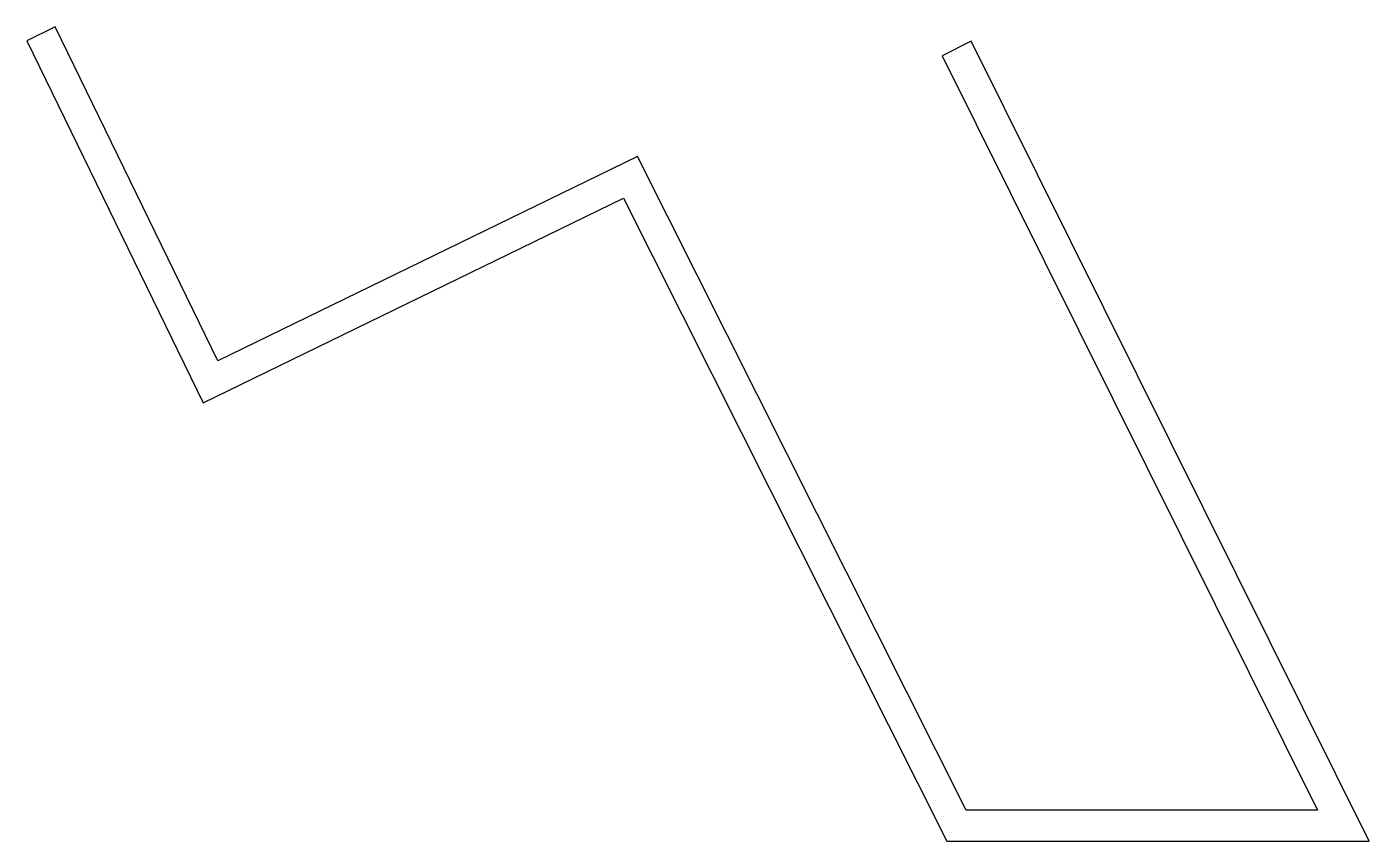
# Model space of a CAD drawing. Header units: millimetres. Extents: x -71.5 to 1.4, y -0.8 to 43.4.
import ezdxf

# ---------------------------------------------------------------- set-up
doc = ezdxf.new("R2010")
doc.units = ezdxf.units.MM

msp = doc.modelspace()

# ---------------------------------------------------------------- linework, layer by layer
msp.add_lwpolyline([(-61.099, 25.241), (-69.927, 43.376), (-71.473, 42.624), (-61.901, 22.959), (-39.082, 34.068), (-21.527, -0.845), (1.398, -0.845), (-20.217, 42.59), (-21.783, 41.81), (-1.398, 0.845), (-20.473, 0.845), (-38.318, 36.332)], close=True)

doc.saveas('drawing.dxf')
